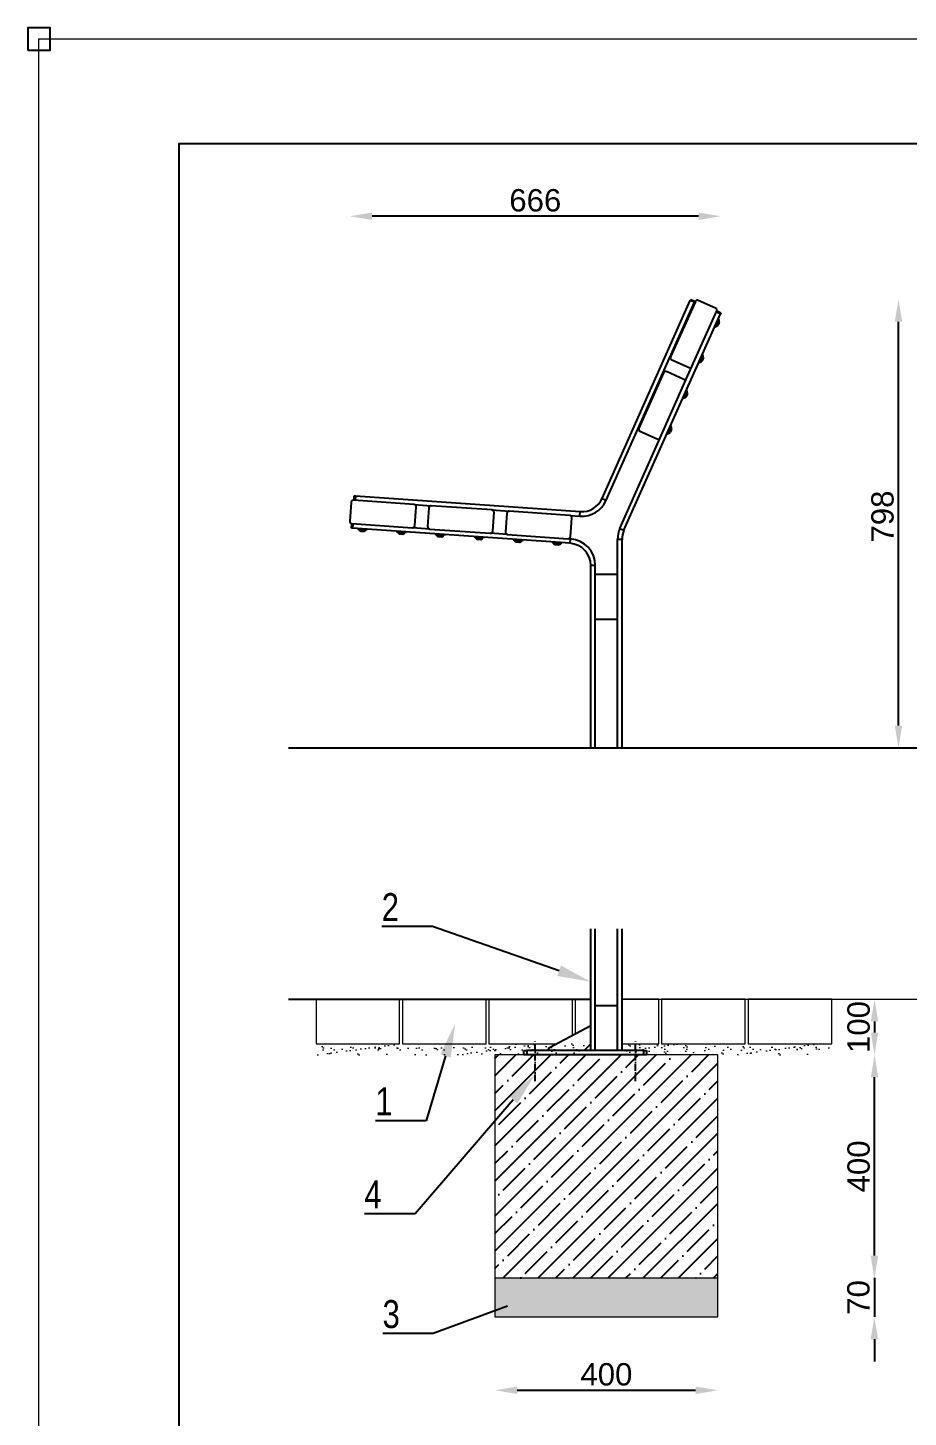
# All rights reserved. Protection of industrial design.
# Model space of a CAD drawing. Header units: millimetres. Extents: x -20 to 5721, y -20 to 4144.
# Drawn here: x -20 to 1559, y 1652 to 4144 of the extents above; entities that cross this region are included whole.
import ezdxf
from ezdxf import colors
from ezdxf.entities.mleader import LeaderData, LeaderLine
from ezdxf.math import Vec2, Vec3

# ---------------------------------------------------------------- set-up
doc = ezdxf.new("R2010")
doc.units = ezdxf.units.MM
doc.linetypes.add('ACAD_ISO10W100', pattern=[18.5, 12, -3, 0.5, -3])
doc.linetypes.add('INCONTINUOUS', pattern=[200000.001, 200000, -0.001])
for name, color, linetype in [('KOTY', 3, 'INCONTINUOUS'), ('OBRYSOVA', 7, 'Continuous'), ('POSTAVY ATD', 8, 'Continuous'), ('SRAFY', 30, 'Continuous'), ('TABULKA', 9, 'Continuous')]:
    doc.layers.add(name, color=color, linetype=linetype)
doc.layers.add('Nekreslit', color=6, linetype='Continuous', plot=False)
doc.styles.add('SEACAD_Arial', font='arial.ttf', dxfattribs={"width": 0.8})
doc.styles.get("Standard").update_dxf_attribs({"font": 'arial.ttf'})
doc.dimstyles.new('PROFI_CSN', dxfattribs={"dimscale": 0, "dimtxt": 3.5, "dimasz": 3, "dimexe": 1, "dimexo": 0, "dimgap": 1.5, "dimtad": 1, "dimlfac": -1, "dimdsep": 46, "dimtxsty": 'Standard', "dimcen": 0, "dimdle": 1, "dimclrd": 256, "dimclre": 256, "dimclrt": 256, "dimadec": 0, "dimazin": 0, "dimtfac": 0.6, "dimtmove": 0, "dimatfit": 1, "dimfxl": 1, "dimtolj": 1, "dimarcsym": 0})

# ---------------------------------------------------------------- blocks, each defined once
blk = doc.blocks.new('*D0')
at = {"layer": 'DEFPOINTS', "color": 0, "transparency": 16777216}
for p in [(817.9, 1831.3), (1217.9, 1831.3), (1217.9, 1699.8)]:
    blk.add_point(p, dxfattribs=at)
at = {"layer": 'KOTY', "color": 7, "lineweight": -2, "transparency": 16777216}
blk.add_line((857.9, 1699.8), (1177.9, 1699.8), dxfattribs=at)
at = {"layer": 'KOTY', "color": 7, "transparency": 16777216}
for points in [[(857.9, 1706.5), (857.9, 1693.1), (817.9, 1699.8)], [(1177.9, 1706.5), (1177.9, 1693.1), (1217.9, 1699.8)]]:
    blk.add_solid(points, dxfattribs=at)
at = {"layer": 'KOTY', "color": 7, "lineweight": 13, "transparency": 16777216, "insert": (1017.9, 1728.2), "char_height": 40, "attachment_point": 5}
blk.add_mtext('\\A1;400', dxfattribs=at)
blk = doc.blocks.new('*D2')
at = {"layer": 'DEFPOINTS', "color": 0, "transparency": 16777216}
for p in [(1217.9, 2301.3), (1498.8, 2301.3), (1217.9, 1901.3)]:
    blk.add_point(p, dxfattribs=at)
at = {"layer": 'KOTY', "color": 7, "lineweight": -2, "transparency": 16777216}
blk.add_line((1498.8, 1941.3), (1498.8, 2261.3), dxfattribs=at)
at = {"layer": 'KOTY', "color": 7, "transparency": 16777216}
for points in [[(1492.2, 2261.3), (1505.5, 2261.3), (1498.8, 2301.3)], [(1492.2, 1941.3), (1505.5, 1941.3), (1498.8, 1901.3)]]:
    blk.add_solid(points, dxfattribs=at)
at = {"layer": 'KOTY', "color": 7, "lineweight": 13, "transparency": 16777216, "insert": (1470.4, 2101.3), "char_height": 40, "attachment_point": 5, "rotation": 90}
blk.add_mtext('\\A1;400', dxfattribs=at)
blk = doc.blocks.new('*D3')
at = {"layer": 'DEFPOINTS', "color": 0, "transparency": 16777216}
for p in [(1127.9, 2401.3), (1217.9, 2301.3), (1498.8, 2301.3)]:
    blk.add_point(p, dxfattribs=at)
at = {"layer": 'KOTY', "color": 7, "lineweight": -2, "transparency": 16777216}
blk.add_line((1498.8, 2361.3), (1498.8, 2341.3), dxfattribs=at)
at = {"layer": 'KOTY', "color": 7, "transparency": 16777216}
for points in [[(1492.2, 2361.3), (1505.5, 2361.3), (1498.8, 2401.3)], [(1492.2, 2341.3), (1505.5, 2341.3), (1498.8, 2301.3)]]:
    blk.add_solid(points, dxfattribs=at)
at = {"layer": 'KOTY', "color": 7, "lineweight": 13, "transparency": 16777216, "insert": (1470.4, 2351.3), "char_height": 40, "attachment_point": 5, "rotation": 90}
blk.add_mtext('\\A1;100', dxfattribs=at)
blk = doc.blocks.new('*D4')
at = {"layer": 'DEFPOINTS', "color": 0, "transparency": 16777216}
for p in [(1217.9, 1901.3), (1217.9, 1831.3), (1498.5, 1831.3)]:
    blk.add_point(p, dxfattribs=at)
at = {"layer": 'KOTY', "color": 7, "lineweight": -2, "transparency": 16777216}
for p, q in [((1498.5, 1941.3), (1498.5, 1981.3)), ((1498.5, 1901.3), (1498.5, 1831.3)), ((1498.5, 1791.3), (1498.5, 1751.3))]:
    blk.add_line(p, q, dxfattribs=at)
at = {"layer": 'KOTY', "color": 7, "transparency": 16777216}
for points in [[(1491.8, 1941.3), (1505.2, 1941.3), (1498.5, 1901.3)], [(1491.8, 1791.3), (1505.2, 1791.3), (1498.5, 1831.3)]]:
    blk.add_solid(points, dxfattribs=at)
at = {"layer": 'KOTY', "color": 7, "lineweight": 13, "transparency": 16777216, "insert": (1470.1, 1866.3), "char_height": 40, "attachment_point": 5, "rotation": 90}
blk.add_mtext('\\A1;70', dxfattribs=at)
blk = doc.blocks.new('*D17')
at = {"layer": 'DEFPOINTS', "color": 0, "transparency": 16777216}
for p in [(1541.8, 3656.3), (1781.7, 3656.3), (1779.7, 2852)]:
    blk.add_point(p, dxfattribs=at)
at = {"layer": 'KOTY', "color": 7, "lineweight": -2, "transparency": 16777216}
blk.add_line((1541.8, 2892), (1541.8, 3616.3), dxfattribs=at)
at = {"layer": 'KOTY', "color": 7, "transparency": 16777216}
for points in [[(1535.1, 3616.3), (1548.4, 3616.3), (1541.8, 3656.3)], [(1535.1, 2892), (1548.4, 2892), (1541.8, 2852)]]:
    blk.add_solid(points, dxfattribs=at)
at = {"layer": 'KOTY', "color": 7, "lineweight": 13, "transparency": 16777216, "insert": (1513.3, 3266.9), "char_height": 40, "attachment_point": 5, "rotation": 90}
blk.add_mtext('\\A1;798', dxfattribs=at)
blk = doc.blocks.new('*D19')
at = {"layer": 'DEFPOINTS', "color": 0, "transparency": 16777216}
for p in [(557.5, 3805.5), (1223.1, 3632.3), (557.5, 3258.5)]:
    blk.add_point(p, dxfattribs=at)
at = {"layer": 'KOTY', "color": 7, "lineweight": -2, "transparency": 16777216}
blk.add_line((1183.1, 3805.5), (597.5, 3805.5), dxfattribs=at)
at = {"layer": 'KOTY', "color": 7, "transparency": 16777216}
for points in [[(597.5, 3812.2), (597.5, 3798.9), (557.5, 3805.5)], [(1183.1, 3812.2), (1183.1, 3798.9), (1223.1, 3805.5)]]:
    blk.add_solid(points, dxfattribs=at)
at = {"layer": 'KOTY', "color": 7, "lineweight": 13, "transparency": 16777216, "insert": (890.3, 3833.9), "char_height": 40, "attachment_point": 5}
blk.add_mtext('\\A1;666', dxfattribs=at)

msp = doc.modelspace()

# ---------------------------------------------------------------- hatches: boundary and pattern name
at = {"transparency": 33554508}
h = msp.add_hatch(dxfattribs=at)
h.set_pattern_fill('ANSI35', color=9, scale=7)
h.paths.add_polyline_path([(1217.9, 2301.3), (1045.9, 2301.3), (874.9, 2301.3), (817.9, 2301.3), (817.9, 1901.3), (1217.9, 1901.3)])
at = {"layer": 'SRAFY', "lineweight": 15}
h = msp.add_hatch(dxfattribs=at)
h.set_pattern_fill('AR-SAND', color=9, scale=0.5, style=0)
h.set_pattern_definition([(37.5, (3492.835, 887.08), (-0.80002, 24.47066), [0, -19.304, 0, -21.59, 0, -20.6375]), (7.5, (3492.835, 887.08), (22.47616, 35.84126), [0, -10.414, 0, -17.399, 0, -6.6675]), (327.5, (3477.214, 887.08), (39.54962, 0.07186), [0, -6.35, 0, -22.86, 0, -29.845]), (317.5, (3477.214, 887.08), (38.17782, 11.14647), [0, -3.175, 0, -14.986, 0, -17.145])])
h.paths.add_polyline_path([(497, 2321.3), (497, 2301.3), (497, 2301.3), (568.8, 2301.1), (568.8, 2321.3)])
h.paths.add_polyline_path([(1045.9, 2321.3), (1045.9, 2300.9), (1422, 2300.9), (1422, 2321.3)])
h.paths.add_polyline_path([(989.9, 2300.9), (989.9, 2321.3), (568.8, 2321.3), (568.8, 2301.1), (622.5, 2300.9)])
h = msp.add_hatch(dxfattribs=at)
h.set_pattern_fill('AR-SAND', color=9, scale=0.8, style=0)
h.paths.add_polyline_path([(817.9, 1901.3), (817.9, 1831.3), (1217.9, 1831.3), (1217.9, 1901.3)])
h.paths.add_polyline_path([(1954.7, 1831.3), (1954.7, 1901.3), (1654.7, 1901.3), (1654.7, 1831.3)])
h.paths.add_polyline_path([(3400.7, 1901.3), (3400.7, 1831.3), (3700.7, 1831.3), (3700.7, 1901.3)])

# ---------------------------------------------------------------- linework, layer by layer
for p, q in [((1010.3, 3299.4), (1168.4, 3654.5)), ((1017.6, 3296.1), (1175.7, 3651.3)), ((1177.4, 3652.7), (1133.1, 3553.1)), ((1168.4, 3654.5), (1169.2, 3656.3)), ((1175.7, 3651.3), (1168.4, 3654.5)), ((1169.2, 3656.3), (1176.5, 3653.1)), ((1170.6, 3638.5), (1170.9, 3640.4)), ((1170.6, 3638.5), (1171, 3638.3)), ((1172.2, 3641.9), (1171.2, 3641.2)), ((1172.2, 3641.9), (1172.5, 3641.7)), ((1176.5, 3653.1), (1175.7, 3651.3)), ((1213.7, 3640.9), (1182.7, 3654.7)), ((1049.4, 3242.2), (1222.3, 3630.5)), ((1165.9, 3629.3), (1166.1, 3628.2)), ((1166.1, 3628.2), (1166.3, 3630.1)), ((1166.1, 3628.2), (1166.4, 3628)), ((1167.6, 3631.6), (1167.9, 3631.4)), ((1171.4, 3536), (1215.8, 3635.6)), ((1212.1, 3606.1), (1219.3, 3622.4)), ((1213, 3607.8), (1218.7, 3620.6)), ((1222.3, 3630.5), (1214.9, 3633.7)), ((1215.8, 3635.6), (1223.1, 3632.3)), ((1217.7, 3609.8), (1220.4, 3615.7)), ((1220.3, 3615.6), (1217.8, 3609.9)), ((1218.7, 3620.6), (1218.5, 3620.7)), ((1219.3, 3622.4), (1218.8, 3622.6)), ((1223.1, 3632.3), (1222.3, 3630.5)), ((1211.5, 3606.4), (1212.1, 3606.1)), ((1212.8, 3607.9), (1213, 3607.8)), ((1137.5, 3565.4), (1137.6, 3564.2)), ((1137.6, 3564.2), (1137.8, 3566.2)), ((1137.6, 3564.2), (1137.9, 3564.1)), ((1139.1, 3567.7), (1139.5, 3567.5)), ((1142.2, 3574.5), (1142.4, 3576.5)), ((1142.2, 3574.5), (1142.5, 3574.4)), ((1143.7, 3577.9), (1142.7, 3577.3)), ((1143.7, 3577.9), (1144.1, 3577.8)), ((1135.1, 3547.8), (1166.1, 3534)), ((1183, 3542.4), (1183.6, 3542.2)), ((1183.6, 3542.2), (1190.8, 3558.4)), ((1184.4, 3543.9), (1184.5, 3543.8)), ((1184.5, 3543.8), (1190.2, 3556.6)), ((1189.2, 3545.9), (1191.9, 3551.8)), ((1191.9, 3551.6), (1189.3, 3546)), ((1190.2, 3556.6), (1190.1, 3556.7)), ((1190.8, 3558.4), (1190.3, 3558.7)), ((1120.4, 3524.8), (1076.1, 3425.2)), ((1115.2, 3514), (1114.3, 3513.3)), ((1115.2, 3514), (1115.6, 3513.8)), ((1156.8, 3513), (1125.7, 3526.8)), ((1158.8, 3507.7), (1171.4, 3536)), ((1109, 3501.4), (1109.1, 3500.3)), ((1109.1, 3500.3), (1109.3, 3502.2)), ((1109.1, 3500.3), (1109.5, 3500.1)), ((1110.6, 3503.7), (1111, 3503.5)), ((1113.7, 3510.6), (1113.9, 3512.5)), ((1113.7, 3510.6), (1114.1, 3510.4)), ((1114.5, 3408.1), (1158.8, 3507.7)), ((1155.1, 3478.2), (1162.4, 3494.5)), ((1156.1, 3479.9), (1161.8, 3492.7)), ((1161.8, 3492.7), (1161.6, 3492.8)), ((1162.4, 3494.5), (1161.8, 3494.7)), ((1154.6, 3478.5), (1155.1, 3478.2)), ((1155.9, 3480), (1156.1, 3479.9)), ((1160.8, 3481.9), (1163.4, 3487.8)), ((1163.4, 3487.7), (1160.9, 3482)), ((1082.2, 3439.8), (1082.5, 3439.6)), ((1085.2, 3446.6), (1085.4, 3448.6)), ((1085.2, 3446.6), (1085.6, 3446.5)), ((1086.7, 3450), (1085.8, 3449.4)), ((1086.7, 3450), (1087.1, 3449.9)), ((1078.1, 3419.9), (1109.2, 3406.1)), ((1080.5, 3437.5), (1080.6, 3436.3)), ((1080.6, 3436.3), (1080.9, 3438.3)), ((1080.6, 3436.3), (1081, 3436.2)), ((1126.1, 3414.5), (1126.6, 3414.3)), ((1126.6, 3414.3), (1133.9, 3430.5)), ((1127.4, 3416), (1127.6, 3415.9)), ((1127.6, 3415.9), (1133.3, 3428.7)), ((1132.3, 3418), (1134.9, 3423.9)), ((1134.9, 3423.7), (1132.4, 3418.1)), ((1133.3, 3428.7), (1133.1, 3428.8)), ((1133.9, 3430.5), (1133.3, 3430.8)), ((1042.1, 3245.5), (1114.5, 3408.1)), ((559.9, 3292.4), (557.5, 3258.5)), ((672.9, 3288.6), (564.2, 3296.2)), ((565.2, 3296.1), (565.7, 3304.1)), ((565.7, 3304.1), (567.7, 3303.9)), ((567.7, 3303.9), (567.2, 3295.9)), ((567.7, 3303.9), (970.9, 3275.7)), ((1010.3, 3299.4), (1017.6, 3296.1)), ((672.9, 3288.6), (703.8, 3286.4)), ((674.2, 3250.4), (676.6, 3284.3)), ((699.6, 3282.7), (697.2, 3248.8)), ((812.6, 3278.8), (703.8, 3286.4)), ((812.6, 3278.8), (843.5, 3276.6)), ((813.9, 3240.6), (816.3, 3274.5)), ((839.2, 3272.9), (836.8, 3239)), ((952.2, 3269), (843.5, 3276.6)), ((952.2, 3269), (970.4, 3267.8)), ((953.6, 3230.8), (955.9, 3264.8)), ((970.4, 3267.8), (970.9, 3275.7)), ((560.7, 3246.3), (561.2, 3254.3)), ((562.7, 3246.1), (560.7, 3246.3)), ((561.2, 3254.3), (670, 3246.7)), ((563.2, 3254.1), (562.7, 3246.1)), ((952.7, 3218.9), (562.7, 3246.1)), ((571.2, 3245.5), (571.2, 3244.9)), ((571.2, 3244.9), (589, 3243.7)), ((573.1, 3244.8), (573.1, 3244.6)), ((573.1, 3244.6), (587.1, 3243.6)), ((576.6, 3240.9), (583.1, 3240.4)), ((576.7, 3240.8), (576.7, 3240.8)), ((582.9, 3240.4), (576.7, 3240.8)), ((587.1, 3243.6), (587.1, 3243.8)), ((589, 3243.7), (589, 3244.3)), ((641.1, 3240.7), (641, 3240.1)), ((641, 3240.1), (658.8, 3238.8)), ((642.9, 3239.9), (642.9, 3239.7)), ((642.9, 3239.7), (656.9, 3238.7)), ((700.9, 3244.5), (670, 3246.7)), ((700.9, 3244.5), (809.6, 3236.9)), ((1042.1, 3245.5), (1049.4, 3242.2)), ((646.4, 3236), (652.9, 3235.5)), ((646.6, 3236), (646.6, 3236)), ((652.7, 3235.5), (646.6, 3236)), ((656.9, 3238.7), (656.9, 3238.9)), ((658.8, 3238.8), (658.8, 3239.4)), ((710.9, 3235.8), (710.9, 3235.2)), ((710.9, 3235.2), (728.6, 3233.9)), ((712.8, 3235), (712.7, 3234.8)), ((712.7, 3234.8), (726.7, 3233.9)), ((716.2, 3231.1), (722.7, 3230.7)), ((716.4, 3231.1), (716.4, 3231.1)), ((722.6, 3230.6), (716.4, 3231.1)), ((726.7, 3233.9), (726.7, 3234.1)), ((728.6, 3233.9), (728.7, 3234.5)), ((780.7, 3230.9), (780.7, 3230.3)), ((780.7, 3230.3), (798.5, 3229.1)), ((782.6, 3230.2), (782.6, 3230)), ((782.6, 3230), (796.5, 3229)), ((786.1, 3226.2), (792.6, 3225.8)), ((786.2, 3226.2), (786.2, 3226.2)), ((792.4, 3225.8), (786.2, 3226.2)), ((796.5, 3229), (796.6, 3229.2)), ((798.5, 3229.1), (798.5, 3229.6)), ((840.6, 3234.7), (809.6, 3236.9)), ((840.6, 3234.7), (949.3, 3227.1)), ((850.6, 3226), (850.5, 3225.4)), ((850.5, 3225.4), (868.3, 3224.2)), ((852.4, 3225.3), (852.4, 3225.1)), ((852.4, 3225.1), (866.4, 3224.1)), ((855.9, 3221.4), (862.4, 3220.9)), ((856.1, 3221.3), (856.1, 3221.3)), ((862.2, 3220.9), (856.1, 3221.3)), ((866.4, 3224.1), (866.4, 3224.3)), ((868.3, 3224.2), (868.3, 3224.8)), ((920.4, 3221.1), (920.4, 3220.5)), ((920.4, 3220.5), (938.1, 3219.3)), ((922.3, 3220.4), (922.2, 3220.2)), ((922.2, 3220.2), (936.2, 3219.2)), ((925.7, 3216.5), (932.2, 3216)), ((925.9, 3216.4), (925.9, 3216.4)), ((932.1, 3216), (925.9, 3216.4)), ((936.2, 3219.2), (936.2, 3219.4)), ((938.1, 3219.3), (938.2, 3219.9)), ((953.3, 3226.8), (949.3, 3227.1)), ((952.7, 3218.9), (953.3, 3226.8)), ((1045.9, 3226), (1037.9, 3226)), ((1037.9, 2852), (1037.9, 3226)), ((1045.9, 2852), (1045.9, 3226)), ((997.9, 3179), (989.9, 3179)), ((989.9, 2852), (989.9, 3179)), ((997.9, 2852), (997.9, 3179)), ((1037.9, 3163), (997.9, 3163)), ((997.9, 3083), (1037.9, 3083)), ((447.5, 2852), (3857.5, 2852)), ((989.9, 2309.3), (989.9, 2527.5)), ((997.9, 2309.3), (997.9, 2527.5)), ((1037.9, 2309.3), (1037.9, 2527.5)), ((1045.9, 2309.3), (1045.9, 2527.5)), ((1037.9, 2389.3), (997.9, 2389.3)), ((914.9, 2314.3), (989.9, 2354.3)), ((977.9, 2309.3), (989.9, 2321.3)), ((869.9, 2301.3), (869.9, 2309.3)), ((869.9, 2309.3), (874.9, 2309.3)), ((874.9, 2301.3), (869.9, 2301.3)), ((874.9, 2309.3), (874.9, 2301.3)), ((1084.9, 2309.3), (874.9, 2309.3)), ((1084.9, 2301.3), (874.9, 2301.3)), ((914.9, 2309.3), (914.9, 2314.3)), ((997.9, 2309.3), (989.9, 2309.3)), ((1045.9, 2309.3), (1037.9, 2309.3)), ((1084.9, 2301.3), (1084.9, 2309.3)), ((1084.9, 2309.3), (1089.9, 2309.3)), ((1089.9, 2301.3), (1084.9, 2301.3)), ((1089.9, 2309.3), (1089.9, 2301.3))]:
    msp.add_line(p, q)
at = {"linetype": 'ACAD_ISO10W100'}
for p, q in [((889.9, 2254.3), (889.9, 2327.4)), ((1069.9, 2254.3), (1069.9, 2327.4))]:
    msp.add_line(p, q, dxfattribs=at)
at = {"flags": 128}
for points in [[(1170.6, 3638.5), (1170, 3637.7), (1168.6, 3635.3)], [(1170.9, 3640.4), (1170.9, 3640.5), (1172.2, 3641.9)], [(1166.3, 3630.1), (1166.3, 3630.2), (1167.6, 3631.6)], [(1168.6, 3635.3), (1168.2, 3634.3), (1167.6, 3631.6)], [(1137.8, 3566.2), (1137.9, 3566.3), (1139.1, 3567.7)], [(1140.1, 3571.3), (1139.7, 3570.4), (1139.1, 3567.7)], [(1142.2, 3574.5), (1141.5, 3573.7), (1140.1, 3571.3)], [(1142.4, 3576.5), (1142.4, 3576.6), (1143.7, 3577.9)], [(1113.9, 3512.5), (1114, 3512.6), (1115.2, 3514)], [(1109.3, 3502.2), (1109.4, 3502.4), (1110.6, 3503.7)], [(1111.6, 3507.4), (1111.3, 3506.4), (1110.6, 3503.7)], [(1113.7, 3510.6), (1113.1, 3509.8), (1111.6, 3507.4)], [(1080.9, 3438.3), (1080.9, 3438.4), (1082.2, 3439.8)], [(1083.2, 3443.4), (1082.8, 3442.5), (1082.2, 3439.8)], [(1085.2, 3446.6), (1084.6, 3445.9), (1083.2, 3443.4)], [(1085.4, 3448.6), (1085.5, 3448.7), (1086.7, 3450)]]:
    msp.add_lwpolyline(points, dxfattribs=at)
for centre, radius, start, end in [((1181, 3651), 4, 66, 156), ((1212.1, 3637.2), 4, 336, 66), ((1212.9, 3615.9), 7.5, 358.8232, 38.6803), ((1220, 3615.7), 0.375, 336, 358.8232), ((1212.6, 3615.3), 7.5, 273.3197, 313.1768), ((1217.5, 3610.1), 0.375, 313.1768, 336), ((1136.7, 3551.5), 4, 156, 246), ((1184.1, 3551.3), 7.5, 273.3197, 313.1768), ((1189, 3546.1), 0.375, 313.1768, 336), ((1184.4, 3551.9), 7.5, 358.8232, 38.6803), ((1191.5, 3551.8), 0.375, 336, 358.8232), ((1124.1, 3523.1), 4, 66, 156), ((1167.8, 3537.6), 4, 246, 336), ((1155.2, 3509.3), 4, 336, 66), ((1155.9, 3488), 7.5, 358.8232, 38.6803), ((1155.6, 3487.4), 7.5, 273.3197, 313.1768), ((1160.5, 3482.2), 0.375, 313.1768, 336), ((1163, 3487.8), 0.375, 336, 358.8232), ((1079.8, 3423.6), 4, 156, 246), ((1127.2, 3423.4), 7.5, 273.3197, 313.1768), ((1132, 3418.2), 0.375, 313.1768, 336), ((1127.4, 3424), 7.5, 358.8232, 38.6803), ((1134.6, 3423.9), 0.375, 336, 358.8232), ((1110.8, 3409.7), 4, 246, 336), ((563.9, 3292.2), 4, 86, 176), ((973.7, 3315.6), 48, 266, 336), ((973.7, 3315.6), 40, 266, 336), ((672.6, 3284.6), 4, 356, 86), ((703.5, 3282.4), 4, 86, 176), ((812.3, 3274.8), 4, 356, 86), ((843.2, 3272.6), 4, 86, 176), ((951.9, 3265), 4, 356, 86), ((561.5, 3258.3), 4, 176, 266), ((580, 3247.6), 7.5, 203.3197, 243.1768), ((576.8, 3241.2), 0.375, 243.1768, 266), ((582.9, 3240.8), 0.375, 266, 288.8232), ((580.6, 3247.5), 7.5, 288.8232, 328.6803), ((649.8, 3242.7), 7.5, 203.3197, 243.1768), ((670.2, 3250.6), 4, 266, 356), ((701.2, 3248.5), 4, 176, 266), ((809.9, 3240.9), 4, 266, 356), ((1085.9, 3226), 48, 156, 180), ((1085.9, 3226), 40, 156, 180), ((646.6, 3236.3), 0.375, 243.1768, 266), ((652.8, 3235.9), 0.375, 266, 288.8232), ((650.5, 3242.6), 7.5, 288.8232, 328.6803), ((719.6, 3237.8), 7.5, 203.3197, 243.1768), ((716.4, 3231.5), 0.375, 243.1768, 266), ((722.6, 3231), 0.375, 266, 288.8232), ((720.3, 3237.8), 7.5, 288.8232, 328.6803), ((789.5, 3232.9), 7.5, 203.3197, 243.1768), ((786.2, 3226.6), 0.375, 243.1768, 266), ((792.4, 3226.1), 0.375, 266, 288.8232), ((790.1, 3232.9), 7.5, 288.8232, 328.6803), ((840.8, 3238.7), 4, 176, 266), ((859.3, 3228), 7.5, 203.3197, 243.1768), ((856.1, 3221.7), 0.375, 243.1768, 266), ((862.3, 3221.3), 0.375, 266, 288.8232), ((860, 3228), 7.5, 288.8232, 328.6803), ((929.1, 3223.2), 7.5, 203.3197, 243.1768), ((925.9, 3216.8), 0.375, 243.1768, 266), ((932.1, 3216.4), 0.375, 266, 288.8232), ((929.8, 3223.1), 7.5, 288.8232, 328.6803), ((949.6, 3231.1), 4, 266, 356), ((949.9, 3179), 40, 0, 86), ((949.9, 3179), 48, 0, 86)]:
    msp.add_arc(centre, radius, start, end)
at = {"layer": 'Nekreslit'}
msp.add_lwpolyline([(250.7, 335.7), (4290.7, 335.7), (4290.7, 3935.7), (250.7, 3935.7)], close=True, dxfattribs=at)
at = {"layer": 'OBRYSOVA'}
msp.add_lwpolyline([(-20, 4103.5), (20, 4103.5), (20, 4143.5), (-20, 4143.5)], close=True, dxfattribs=at)
at = {"layer": 'POSTAVY ATD', "color": 8}
msp.add_line((447.5, 2401.3), (989.9, 2401.3), dxfattribs=at)
at = {"layer": 'POSTAVY ATD', "color": 8, "lineweight": 9}
for p, q in [((1045.9, 2401.3), (1679.7, 2401.3)), ((817.9, 1901.3), (817.9, 1831.3)), ((1217.9, 1831.3), (1217.9, 1901.3)), ((817.9, 1831.3), (1217.9, 1831.3))]:
    msp.add_line(p, q, dxfattribs=at)
at = {"layer": 'POSTAVY ATD', "lineweight": 15}
msp.add_lwpolyline([(497, 2321.3), (647, 2321.3), (647, 2401.3), (497, 2401.3)], close=True, dxfattribs=at)
at = {"layer": 'POSTAVY ATD', "color": 8, "lineweight": 9}
for points in [[(652, 2321.3), (802, 2321.3), (802, 2401.3), (652, 2401.3)], [(1117, 2321.3), (1267, 2321.3), (1267, 2401.3), (1117, 2401.3)], [(1272, 2321.3), (1422, 2321.3), (1422, 2401.3), (1272, 2401.3)]]:
    msp.add_lwpolyline(points, close=True, dxfattribs=at)
for points in [[(957, 2336.7), (957, 2401.3), (807, 2401.3), (807, 2321.3), (928.1, 2321.3)], [(989.9, 2401.3), (962, 2401.3), (962, 2339.4)], [(1045.9, 2321.3), (1112, 2321.3), (1112, 2401.3), (1045.9, 2401.3)], [(989.9, 2301.3), (817.9, 2301.3), (817.9, 1901.3), (1217.9, 1901.3), (1217.9, 2301.3), (1045.9, 2301.3)]]:
    msp.add_lwpolyline(points, dxfattribs=at)
at = {"layer": 'TABULKA', "color": 4, "lineweight": 15}
msp.add_lwpolyline([(5700.6, -0.1), (0, -0.1), (0, 4123.5), (5700.6, 4123.5)], close=True, dxfattribs=at)

# ---------------------------------------------------------------- dimensions: what is measured, and where the dimension line sits
at = {"layer": 'KOTY', "lineweight": 13}
dim = msp.add_linear_dim(base=(557.5, 3805.5), p1=(1223.1, 3632.3), p2=(557.5, 3258.5), dimstyle='PROFI_CSN', override={"dimscale": 1, "dimtxt": 40, "dimasz": 40, "dimgap": 8, "dimdec": 0, "dimlfac": 1, "dimse1": 1, "dimse2": 1, "dimclrd": 7, "dimclre": 3, "dimclrt": 7, "dimtdec": 0}, dxfattribs=at)
dim.commit()
dim.dimension.update_dxf_attribs({"geometry": '*D19', "text_midpoint": (890.3, 3833.9)})
dim = msp.add_linear_dim(base=(1541.8, 3656.3), p1=(1779.7, 2852), p2=(1781.7, 3656.3), angle=90, text='798', dimstyle='PROFI_CSN', override={"dimscale": 1, "dimtxt": 40, "dimasz": 40, "dimgap": 8, "dimdec": 0, "dimlfac": 1, "dimse1": 1, "dimse2": 1, "dimclrd": 7, "dimclre": 3, "dimclrt": 7, "dimtdec": 0}, dxfattribs=at)
dim.commit()
dim.dimension.update_dxf_attribs({"geometry": '*D17', "text_midpoint": (1541.8, 3266.9), "dimtype": 160})
for base, p1, p2, picture, middle in [((1498.8, 2301.3), (1127.9, 2401.3), (1217.9, 2301.3), '*D3', (1498.8, 2351.3)), ((1498.5, 1831.3), (1217.9, 1901.3), (1217.9, 1831.3), '*D4', (1498.5, 1866.3))]:
    dim = msp.add_linear_dim(base=base, p1=p1, p2=p2, angle=270, dimstyle='PROFI_CSN', override={"dimscale": 1, "dimtxt": 40, "dimasz": 40, "dimgap": 8, "dimdec": 0, "dimlfac": 1, "dimse1": 1, "dimse2": 1, "dimclrd": 7, "dimclre": 3, "dimclrt": 7, "dimtdec": 0}, dxfattribs=at)
    dim.commit()
    dim.dimension.update_dxf_attribs({"geometry": picture, "text_midpoint": middle, "dimtype": 160})
dim = msp.add_linear_dim(base=(1498.8, 2301.3), p1=(1217.9, 1901.3), p2=(1217.9, 2301.3), angle=90, dimstyle='PROFI_CSN', override={"dimscale": 1, "dimtxt": 40, "dimasz": 40, "dimgap": 8, "dimdec": 0, "dimlfac": 1, "dimse1": 1, "dimse2": 1, "dimclrd": 7, "dimclre": 3, "dimclrt": 7, "dimtdec": 0}, dxfattribs=at)
dim.commit()
dim.dimension.update_dxf_attribs({"geometry": '*D2', "text_midpoint": (1470.4, 2101.3)})
dim = msp.add_linear_dim(base=(1217.9, 1699.8), p1=(817.9, 1831.3), p2=(1217.9, 1831.3), dimstyle='PROFI_CSN', override={"dimscale": 1, "dimtxt": 40, "dimasz": 40, "dimgap": 8, "dimdec": 0, "dimlfac": 1, "dimse1": 1, "dimse2": 1, "dimclrd": 7, "dimclre": 3, "dimclrt": 7, "dimtdec": 0}, dxfattribs=at)
dim.commit()
dim.dimension.update_dxf_attribs({"geometry": '*D0', "text_midpoint": (1017.9, 1699.8), "dimtype": 160})

# ---------------------------------------------------------------- leaders
ml = msp.add_multileader_mtext('Standard')
ml.set_content('2', color=256, style='SEACAD_Arial')
ml.set_leader_properties()
ml.build(insert=Vec2(0, 0))
ml.multileader.update_dxf_attribs({"text_right_attachment_type": 6, "dogleg_length": 2, "arrow_head_size": 60, "scale": 20})
ctx = ml.context
ctx.base_point, ctx.scale, ctx.char_height, ctx.arrow_head_size, ctx.landing_gap_size, ctx.plane_origin = Vec3(599.4, 2566.5), 20, 50, 60, 20, Vec3(256.2, 2505.6)
ctx.right_attachment, ctx.text_align_type = 6, 2
notes = []
notes.append((ctx, [(1, (1, 1, 0), (705.9, 2531.5), (-1, 0), 40, [(0, [(989.9, 2432.5)], 0, [])])]))
ctx.mtext.insert, ctx.mtext.alignment, ctx.mtext.flow_direction = Vec3(645.9, 2591.5), 3, 5
ml = msp.add_multileader_mtext('Standard')
ml.set_content('1', color=256, style='SEACAD_Arial')
ml.set_leader_properties()
ml.build(insert=Vec2(0, 0))
ml.multileader.update_dxf_attribs({"text_right_attachment_type": 6, "dogleg_length": 2, "arrow_head_size": 60, "scale": 20})
ctx = ml.context
ctx.base_point, ctx.scale, ctx.char_height, ctx.arrow_head_size, ctx.landing_gap_size, ctx.plane_origin = Vec3(599.7, 2217.9), 20, 50, 60, 20, Vec3(336.8, 2382)
ctx.right_attachment, ctx.text_align_type = 6, 2
notes.append((ctx, [(1, (1, 1, 0), (694.5, 2182.9), (-1, 0), 40, [(0, [(746.5, 2357)], 0, [])])]))
ctx.mtext.insert, ctx.mtext.alignment, ctx.mtext.flow_direction = Vec3(634.5, 2242.9), 3, 5
ml = msp.add_multileader_mtext('Standard')
ml.set_content('4', color=256, style='SEACAD_Arial')
ml.set_leader_properties()
ml.build(insert=Vec2(0, 0))
ml.multileader.update_dxf_attribs({"text_right_attachment_type": 6, "dogleg_length": 2, "arrow_head_size": 60, "scale": 20})
ctx = ml.context
ctx.base_point, ctx.scale, ctx.char_height, ctx.arrow_head_size, ctx.landing_gap_size, ctx.plane_origin = Vec3(567, 2051.4), 20, 50, 60, 20, Vec3(317, 2215.5)
ctx.right_attachment, ctx.text_align_type = 6, 2
notes.append((ctx, [(1, (1, 1, 0), (674.7, 2016.4), (-1, 0), 40, [(0, [(889.9, 2266.2)], 0, [])])]))
ctx.mtext.insert, ctx.mtext.alignment, ctx.mtext.flow_direction = Vec3(614.7, 2076.4), 3, 5
ml = msp.add_multileader_mtext('Standard')
ml.set_content('3', color=256, style='SEACAD_Arial')
ml.set_leader_properties()
ml.build(insert=Vec2(0, 0))
ml.multileader.update_dxf_attribs({"text_right_attachment_type": 6, "dogleg_length": 2, "arrow_head_size": 60, "scale": 20})
ctx = ml.context
ctx.base_point, ctx.scale, ctx.char_height, ctx.arrow_head_size, ctx.landing_gap_size, ctx.plane_origin = Vec3(601.2, 1836.1), 20, 50, 60, 20, Vec3(177.2, 1887.8)
ctx.right_attachment, ctx.text_align_type = 6, 2
notes.append((ctx, [(1, (1, 1, 0), (707.4, 1801.5), (-1, 0), 40, [(0, [(896.9, 1871.7)], 0, [])])]))
ctx.mtext.insert, ctx.mtext.alignment, ctx.mtext.flow_direction = Vec3(647.4, 1861.5), 3, 5
for ctx, leaders in notes:
    for number, flags, end, landing, length, lines in leaders:
        leader = LeaderData()
        leader.index, (leader.has_last_leader_line, leader.has_dogleg_vector, leader.attachment_direction) = number, flags
        leader.last_leader_point, leader.dogleg_vector, leader.dogleg_length = Vec3(end), Vec3(landing), length
        for number, points, colour, breaks in lines:
            line = LeaderLine()
            line.index, line.vertices, line.color, line.breaks = number, Vec3.list(points), colors.encode_raw_color(colour), breaks
            leader.lines.append(line)
        ctx.leaders.append(leader)

doc.saveas('drawing.dxf')
